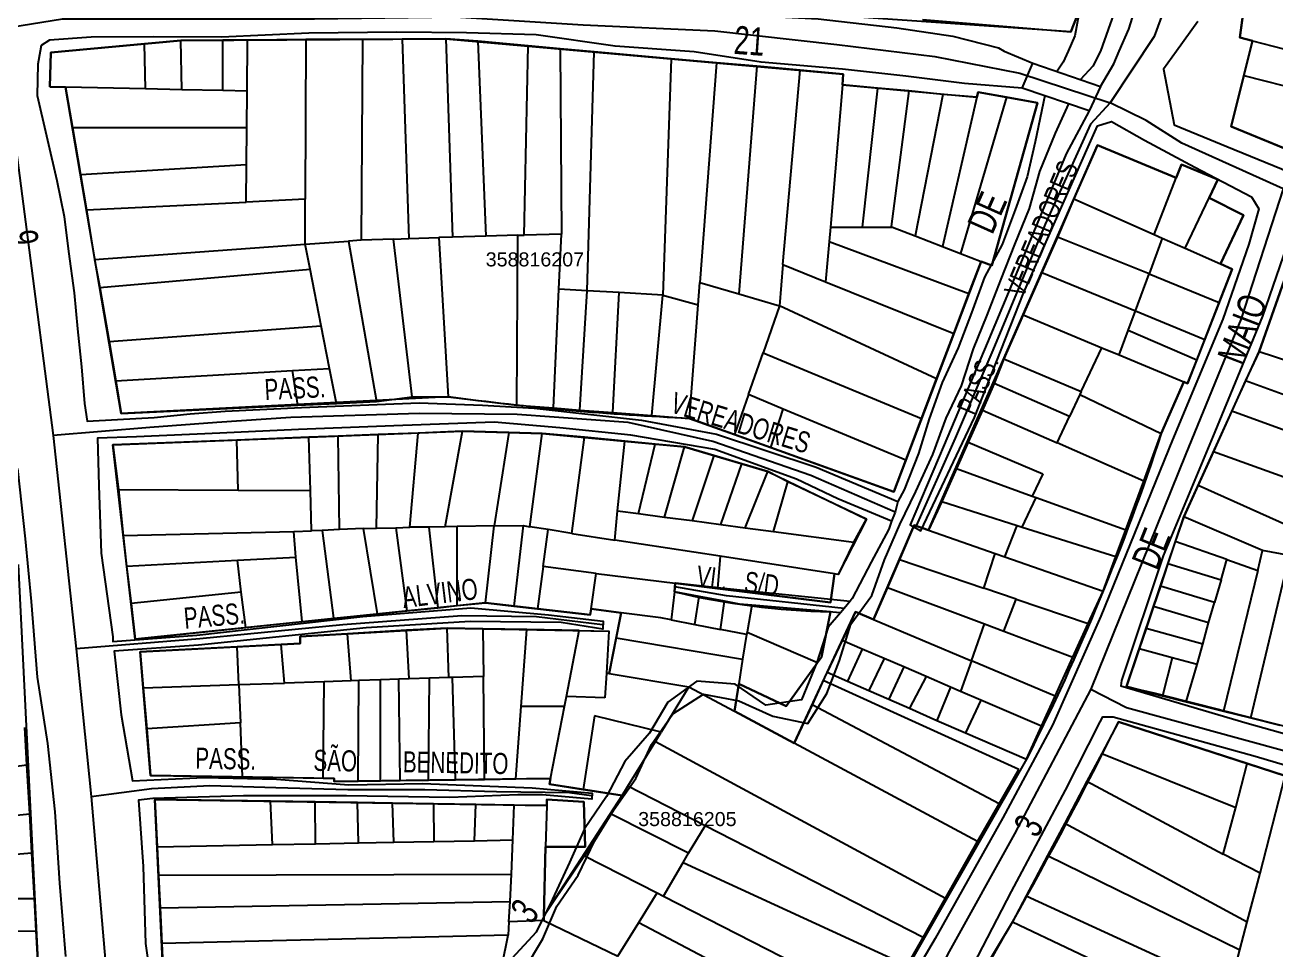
# Model space of a CAD drawing. Extents: x 201512 to 203323, y 4836571 to 4838029.
# Drawn here: x 202843.9 to 203021.5, y 4837339.1 to 4837470.5 of the extents above; entities that cross this region are included whole.
import ezdxf

# ---------------------------------------------------------------- set-up
doc = ezdxf.new("R2010")
doc.units = 0
doc.header["$LTSCALE"] = 1.5
doc.header["$MEASUREMENT"] = 0
for name, color, linetype in [('CD-MALHA-LOTES', 40, 'CONTINUOUS'), ('CD_TXT_QUADRA', 7, 'CONTINUOUS'), ('HD-CANAIS', 7, 'CONTINUOUS'), ('HD-TXT-CANAIS', 7, 'CONTINUOUS'), ('RU-QUADRAS', 6, 'CONTINUOUS'), ('SV-EIXO-RUA-N-PAV', 6, 'CONTINUOUS'), ('SV-PONTE-BUEIRO', 249, 'CONTINUOUS'), ('SV-RUA-NAO-PAV-S-GUIA-C-GUIA', 7, 'CONTINUOUS'), ('SV-TXT-RUA-N-PAV-S-GUIA-C-GUIA', 7, 'CONTINUOUS')]:
    doc.layers.add(name, color=color, linetype=linetype)
doc.styles.add('ARIAL', font='arial.ttf')
doc.styles.add('MONOTXT', font='arial.ttf', dxfattribs={"height": 0.2})

msp = doc.modelspace()

# ---------------------------------------------------------------- linework, layer by layer
at = {"layer": 'CD-MALHA-LOTES', "linetype": 'Continuous'}
for p, q in [((202992.52, 4837469.55), (202994.95, 4837475.81)), ((203017.38, 4837475.04), (203016.53, 4837468.74)), ((202971.43, 4837471.27), (202992.52, 4837469.55)), ((202860.84, 4837467.82), (202847.54, 4837466.59)), ((202866.03, 4837468.3), (202860.84, 4837467.82)), ((202861, 4837461.41), (202860.84, 4837467.82)), ((202871.98, 4837468.35), (202866.03, 4837468.3)), ((202866.17, 4837461.3), (202866.03, 4837468.3)), ((202875.49, 4837468.37), (202871.98, 4837468.35)), ((202871.98, 4837461.18), (202871.98, 4837468.35)), ((202875.43, 4837461.11), (202875.49, 4837468.37)), ((202883.78, 4837468.42), (202875.49, 4837468.37)), ((202883.78, 4837468.42), (202883.7, 4837445.76)), ((202891.82, 4837468.46), (202883.78, 4837468.42)), ((202891.82, 4837468.46), (202891.63, 4837439.92)), ((202897.47, 4837468.49), (202891.82, 4837468.46)), ((202903.67, 4837468.53), (202897.47, 4837468.49)), ((202897.47, 4837468.49), (202898.43, 4837440.17)), ((202903.67, 4837468.53), (202904.62, 4837440.35)), ((202908.23, 4837468.19), (202903.67, 4837468.53)), ((202908.23, 4837468.19), (202909.37, 4837440.49)), ((202915.37, 4837467.55), (202908.23, 4837468.19)), ((202914.82, 4837440.65), (202915.37, 4837467.55)), ((202919.93, 4837467.14), (202915.37, 4837467.55)), ((203016.53, 4837468.74), (203018.35, 4837468.27)), ((203018.35, 4837468.27), (203017.11, 4837463.34)), ((203018.35, 4837468.27), (203036.41, 4837463.58)), ((202847.54, 4837466.59), (202847.4, 4837461.7)), ((202924.77, 4837466.7), (202919.93, 4837467.14)), ((202919.93, 4837467.14), (202920.1, 4837440.77)), ((202923.75, 4837432.75), (202924.77, 4837466.7)), ((202935.69, 4837465.71), (202924.77, 4837466.7)), ((202935.69, 4837465.71), (202934.51, 4837432.11)), ((202942.14, 4837465.15), (202935.69, 4837465.71)), ((202942.14, 4837465.15), (202939.78, 4837433.9)), ((202947.88, 4837464.64), (202942.14, 4837465.15)), ((202947.88, 4837464.64), (202945.31, 4837432.29)), ((202954.03, 4837464.09), (202947.88, 4837464.64)), ((202951.6, 4837436.46), (202954.03, 4837464.09)), ((202960.17, 4837463.54), (202954.03, 4837464.09)), ((202960.05, 4837462.01), (202960.17, 4837463.54)), ((203017.11, 4837463.34), (203015.29, 4837456.07)), ((203017.11, 4837463.34), (203034.49, 4837458.88)), ((202847.4, 4837461.7), (202849.64, 4837461.65)), ((202849.64, 4837461.65), (202850.61, 4837455.93)), ((202861, 4837461.41), (202849.64, 4837461.65)), ((202866.17, 4837461.3), (202861, 4837461.41)), ((202871.98, 4837461.18), (202866.17, 4837461.3)), ((202875.43, 4837461.11), (202871.98, 4837461.18)), ((202875.38, 4837455.93), (202875.43, 4837461.11)), ((202960.05, 4837462.01), (202958.33, 4837441.8)), ((202965.02, 4837461.55), (202960.05, 4837462.01)), ((202965.02, 4837461.55), (202962.84, 4837441.8)), ((202969.5, 4837461.13), (202965.02, 4837461.55)), ((202969.5, 4837461.13), (202966.970488, 4837441.879814)), ((202974.33, 4837460.62), (202969.5, 4837461.13)), ((202974.33, 4837460.62), (202970.38, 4837440.55)), ((202979.16, 4837460.23), (202974.33, 4837460.62)), ((202979.33, 4837460.97), (202979.16, 4837460.23)), ((202983.38, 4837460.24), (202979.33, 4837460.97)), ((202979.16, 4837460.23), (202974.29, 4837439.03)), ((202983.38, 4837460.24), (202976.83, 4837438.04)), ((202981.28, 4837436.31), (202987.78, 4837459.44)), ((202987.78, 4837459.44), (202983.38, 4837460.24)), ((202850.61, 4837455.93), (202875.38, 4837455.93)), ((202850.61, 4837455.93), (202851.75, 4837449.24)), ((202875.34, 4837450.7), (202875.38, 4837455.93)), ((203015.29, 4837456.07), (203030.56, 4837449.83)), ((202996.3, 4837453.42), (202992.95, 4837445.79)), ((203007.5, 4837448.77), (202996.3, 4837453.42)), ((202851.75, 4837449.24), (202875.34, 4837450.7)), ((202875.29, 4837445.34), (202875.34, 4837450.7)), ((203008.25, 4837450.68), (203007.5, 4837448.77)), ((203013.42, 4837448.55), (203008.25, 4837450.68)), ((202851.75, 4837449.24), (202852.6, 4837444.23)), ((203004.33, 4837440.74), (203007.5, 4837448.77)), ((203012.17, 4837445.94), (203013.42, 4837448.55)), ((202852.6, 4837444.23), (202875.29, 4837445.34)), ((202883.7, 4837445.76), (202875.29, 4837445.34)), ((202883.68, 4837439.37), (202883.7, 4837445.76)), ((202992.95, 4837445.79), (202990.59, 4837440.38)), ((202992.95, 4837445.79), (203004.33, 4837440.74)), ((203008.76, 4837438.79), (203012.17, 4837445.94)), ((203017.04, 4837443.5), (203012.17, 4837445.94)), ((202852.6, 4837444.23), (202853.77, 4837437.17)), ((203013.78, 4837436.57), (203017.04, 4837443.5)), ((202958.33, 4837441.8), (202958.15, 4837439.73)), ((202958.33, 4837441.8), (202962.84, 4837441.8)), ((202962.84, 4837441.8), (202966.96, 4837441.8)), ((202966.96, 4837441.8), (202966.97, 4837441.88)), ((202966.96, 4837441.8), (202967.18, 4837441.8)), ((202967.18, 4837441.8), (202970.38, 4837440.55)), ((203025.19, 4837440.94), (203019.29, 4837424.12)), ((202853.77, 4837437.17), (202883.68, 4837439.37)), ((202883.68, 4837439.37), (202889.87, 4837439.78)), ((202884.41, 4837435.83), (202883.68, 4837439.37)), ((202891.63, 4837439.92), (202889.87, 4837439.78)), ((202889.87, 4837439.78), (202893.85, 4837417)), ((202896.23, 4837440.08), (202891.63, 4837439.92)), ((202896.23, 4837440.08), (202898.43, 4837440.17)), ((202898.88, 4837417.66), (202896.23, 4837440.08)), ((202898.43, 4837440.17), (202902.67, 4837440.29)), ((202904.62, 4837440.35), (202902.67, 4837440.29)), ((202902.67, 4837440.29), (202904.02, 4837417.69)), ((202909.37, 4837440.49), (202904.62, 4837440.35)), ((202913.9, 4837440.63), (202909.37, 4837440.49)), ((202913.76, 4837416.48), (202913.9, 4837440.63)), ((202913.9, 4837440.63), (202914.82, 4837440.65)), ((202920.1, 4837440.77), (202914.82, 4837440.65)), ((202919.74, 4837432.96), (202920.1, 4837440.77)), ((202958.15, 4837439.73), (202957.66, 4837434.01)), ((202958.15, 4837439.73), (202978.02, 4837432.34)), ((202970.38, 4837440.55), (202974.29, 4837439.03)), ((202990.59, 4837440.38), (202988.38, 4837435.35)), ((203003.63, 4837435.13), (202990.59, 4837440.38)), ((203005.51, 4837440.22), (203003.63, 4837435.13)), ((203004.33, 4837440.74), (203005.51, 4837440.22)), ((203005.51, 4837440.22), (203008.76, 4837438.79)), ((202974.29, 4837439.03), (202976.83, 4837438.04)), ((202976.83, 4837438.04), (202979.75, 4837436.9)), ((203008.76, 4837438.79), (203013.78, 4837436.57)), ((202853.77, 4837437.17), (202854.5, 4837433.22)), ((202854.5, 4837433.22), (202884.41, 4837435.83)), ((202885.98, 4837427.74), (202884.41, 4837435.83)), ((202951.6, 4837436.46), (202951.09, 4837430.61)), ((202951.6, 4837436.46), (202957.66, 4837434.01)), ((202978.02, 4837432.34), (202979.75, 4837436.9)), ((202979.75, 4837436.9), (202981.28, 4837436.31)), ((203013.6, 4837431.09), (203015.43, 4837435.83)), ((203015.43, 4837435.83), (203013.78, 4837436.57)), ((202939.54, 4837430.72), (202939.78, 4837433.9)), ((202939.78, 4837433.9), (202945.31, 4837432.29)), ((202957.66, 4837434.01), (202975.87, 4837426.66)), ((202988.38, 4837435.35), (202985.72, 4837429.3)), ((202988.38, 4837435.35), (203001.68, 4837429.88)), ((203001.68, 4837429.88), (203003.63, 4837435.13)), ((203003.63, 4837435.13), (203013.6, 4837431.09)), ((202854.5, 4837433.22), (202855.82, 4837425.52)), ((202918.97, 4837416.09), (202919.74, 4837432.96)), ((202923.75, 4837432.75), (202919.74, 4837432.96)), ((202922.74, 4837415.8), (202923.75, 4837432.75)), ((202928.34, 4837432.51), (202923.75, 4837432.75)), ((202927.42, 4837415.43), (202928.34, 4837432.51)), ((202934.51, 4837432.11), (202928.34, 4837432.51)), ((202932.98, 4837415.02), (202934.51, 4837432.11)), ((202934.51, 4837432.11), (202939.54, 4837430.72)), ((202945.31, 4837432.29), (202951.09, 4837430.61)), ((202975.87, 4837426.66), (202978.02, 4837432.34)), ((202938.33, 4837414.6), (202939.54, 4837430.72)), ((202951.09, 4837430.61), (202948.77, 4837423.92)), ((202973.43, 4837420.21), (202951.09, 4837430.61)), ((203011.55, 4837425.82), (203013.6, 4837431.09)), ((202985.72, 4837429.3), (202982.99, 4837423.07)), ((202985.72, 4837429.3), (202996.92, 4837424.65)), ((203000.66, 4837427.12), (203001.68, 4837429.88)), ((203001.68, 4837429.88), (203011.55, 4837425.82)), ((202855.82, 4837425.52), (202885.98, 4837427.74)), ((202887.16, 4837421.71), (202885.98, 4837427.74)), ((202999.39, 4837423.62), (203000.66, 4837427.12)), ((203010.41, 4837422.9), (203000.66, 4837427.12)), ((202855.82, 4837425.52), (202856.78, 4837419.96)), ((202973.43, 4837420.21), (202975.87, 4837426.66)), ((203010.41, 4837422.9), (203011.55, 4837425.82)), ((202946.69, 4837418), (202948.77, 4837423.92)), ((202948.77, 4837423.92), (202971.3, 4837414.59)), ((202994, 4837418.43), (202996.92, 4837424.65)), ((202996.92, 4837424.65), (202999.39, 4837423.62)), ((202999.39, 4837423.62), (203008.57, 4837419.81)), ((203019.29, 4837424.12), (203017.35, 4837419.99)), ((203019.29, 4837424.12), (203023.78, 4837422.65)), ((202856.78, 4837419.96), (202881.9, 4837421.41)), ((202881.9, 4837421.41), (202887.16, 4837421.71)), ((202882.64, 4837416.51), (202881.9, 4837421.41)), ((202888.14, 4837416.74), (202887.16, 4837421.71)), ((202982.99, 4837423.07), (202981.59, 4837419.58)), ((202982.99, 4837423.07), (202994, 4837418.43)), ((203009.11, 4837419.58), (203010.41, 4837422.9)), ((202856.78, 4837419.96), (202857.52, 4837415.31)), ((202971.3, 4837414.59), (202973.43, 4837420.21)), ((202981.59, 4837419.58), (202979.94, 4837415.8)), ((202992.32, 4837414.87), (202981.59, 4837419.58)), ((203005.37, 4837412.46), (203008.57, 4837419.81)), ((203008.57, 4837419.81), (203009.11, 4837419.58)), ((203017.35, 4837419.99), (203015.39, 4837415.67)), ((203017.35, 4837419.99), (203037.82, 4837412.48)), ((202946.69, 4837418), (202944.71, 4837412.31)), ((202951.61, 4837415.94), (202946.69, 4837418)), ((202993.79, 4837417.99), (202992.32, 4837414.87)), ((202994, 4837418.43), (202993.79, 4837417.99)), ((202993.79, 4837417.99), (203005.37, 4837412.46)), ((202857.52, 4837415.31), (202882.64, 4837416.51)), ((202882.64, 4837416.51), (202888.14, 4837416.74)), ((202888.14, 4837416.74), (202893.85, 4837417)), ((202893.85, 4837417), (202898.88, 4837417.66)), ((202898.88, 4837417.66), (202904.02, 4837417.69)), ((202904.02, 4837417.69), (202913.76, 4837416.48)), ((202913.76, 4837416.48), (202918.97, 4837416.09)), ((202918.97, 4837416.09), (202922.74, 4837415.8)), ((202922.74, 4837415.8), (202927.42, 4837415.43)), ((202927.42, 4837415.43), (202932.98, 4837415.02)), ((202932.98, 4837415.02), (202938.33, 4837414.6)), ((202938.33, 4837414.6), (202944.71, 4837412.31)), ((202949.89, 4837410.45), (202951.61, 4837415.94)), ((202969.06, 4837408.68), (202951.61, 4837415.94)), ((202969.06, 4837408.68), (202971.3, 4837414.59)), ((202979.94, 4837415.8), (202977.9, 4837411.23)), ((202979.94, 4837415.8), (202990.57, 4837411.12)), ((202990.57, 4837411.12), (202992.32, 4837414.87)), ((203015.39, 4837415.67), (203012.78, 4837409.89)), ((203015.39, 4837415.67), (203036.83, 4837407.85)), ((202899.73, 4837412.52), (202894.09, 4837412.32)), ((202898.56, 4837399.14), (202899.73, 4837412.52)), ((202906.04, 4837412.77), (202899.73, 4837412.52)), ((202903.59, 4837399.21), (202906.04, 4837412.77)), ((202912.65, 4837412.59), (202906.04, 4837412.77)), ((202912.65, 4837412.59), (202910.54, 4837399.34)), ((202917.37, 4837412.47), (202912.65, 4837412.59)), ((202915.62, 4837399.22), (202917.37, 4837412.47)), ((202923.39, 4837411.92), (202917.37, 4837412.47)), ((202874, 4837411.53), (202856.36, 4837410.86)), ((202856.36, 4837410.86), (202857.14, 4837404.52)), ((202884.21, 4837411.92), (202874, 4837411.53)), ((202874.19, 4837404.42), (202874, 4837411.53)), ((202888.39, 4837412.08), (202884.21, 4837411.92)), ((202884.44, 4837404.35), (202884.21, 4837411.92)), ((202894.09, 4837412.32), (202888.39, 4837412.08)), ((202888.57, 4837398.83), (202888.39, 4837412.08)), ((202893.84, 4837399.03), (202894.09, 4837412.32)), ((202921.58, 4837398.27), (202923.39, 4837411.92)), ((202929.1, 4837411.38), (202923.39, 4837411.92)), ((202928.09, 4837401.48), (202929.1, 4837411.38)), ((202933.44, 4837410.97), (202929.1, 4837411.38)), ((202931.08, 4837401.08), (202933.44, 4837410.97)), ((202937.6, 4837410.59), (202933.44, 4837410.97)), ((202944.71, 4837412.31), (202949.89, 4837410.45)), ((202977.9, 4837411.23), (202976.24, 4837407.51)), ((202977.9, 4837411.23), (202988.51, 4837406.75)), ((203002.88, 4837405.69), (202990.57, 4837411.12)), ((203002.88, 4837405.69), (203005.37, 4837412.46)), ((202934.77, 4837400.59), (202937.6, 4837410.59)), ((202941.77, 4837409.32), (202937.6, 4837410.59)), ((202941.77, 4837409.32), (202938.68, 4837400.08)), ((202945.75, 4837408.14), (202941.77, 4837409.32)), ((202949.89, 4837410.45), (202967.34, 4837404.16)), ((203012.78, 4837409.89), (203010.61, 4837405.12)), ((203012.78, 4837409.89), (203025.96, 4837405.16)), ((202942.78, 4837399.52), (202945.75, 4837408.14)), ((202949.45, 4837407.05), (202945.75, 4837408.14)), ((202967.34, 4837404.16), (202969.06, 4837408.68)), ((202976.24, 4837407.51), (202974.17, 4837402.8)), ((202976.24, 4837407.51), (202987.03, 4837403.58)), ((202946.23, 4837399.08), (202949.45, 4837407.05)), ((202952.3, 4837405.58), (202949.45, 4837407.05)), ((202950.27, 4837398.54), (202952.3, 4837405.58)), ((202963.47, 4837400.29), (202952.3, 4837405.58)), ((202988.51, 4837406.75), (202987.03, 4837403.58)), ((203000.33, 4837398.78), (203002.88, 4837405.69)), ((202857.14, 4837404.52), (202874.19, 4837404.42)), ((202857.14, 4837404.52), (202857.85, 4837397.98)), ((202874.19, 4837404.42), (202884.44, 4837404.35)), ((202884.61, 4837398.65), (202884.44, 4837404.35)), ((203010.61, 4837405.12), (203008.57, 4837400.63)), ((203010.61, 4837405.12), (203024.45, 4837398.92)), ((202974.17, 4837402.8), (202972.27, 4837398.71)), ((202974.17, 4837402.8), (202984.86, 4837399.4)), ((202985.61, 4837399.17), (202987.56, 4837403.39)), ((202987.03, 4837403.58), (202987.56, 4837403.39)), ((202987.56, 4837403.39), (203000.33, 4837398.78)), ((202927.68, 4837397.33), (202928.09, 4837401.48)), ((202928.09, 4837401.48), (202931.08, 4837401.08)), ((202931.08, 4837401.08), (202934.77, 4837400.59)), ((202934.77, 4837400.59), (202938.68, 4837400.08)), ((202938.68, 4837400.08), (202942.78, 4837399.52)), ((202961.65, 4837397.03), (202963.47, 4837400.29)), ((203008.57, 4837400.63), (203007.36, 4837397.11)), ((203019.77, 4837395.83), (203008.57, 4837400.63)), ((202857.85, 4837397.98), (202882.08, 4837398.53)), ((202882.08, 4837398.53), (202884.61, 4837398.65)), ((202882.37, 4837394.87), (202882.08, 4837398.53)), ((202886.17, 4837398.67), (202884.61, 4837398.65)), ((202888.57, 4837398.83), (202886.17, 4837398.67)), ((202887.79, 4837386.21), (202886.17, 4837398.67)), ((202891.98, 4837398.98), (202888.57, 4837398.83)), ((202891.98, 4837398.98), (202893.84, 4837399.03)), ((202893.95, 4837386.85), (202891.98, 4837398.98)), ((202893.84, 4837399.03), (202896.57, 4837399.08)), ((202896.57, 4837399.08), (202898.56, 4837399.14)), ((202896.57, 4837399.08), (202898.13, 4837387.26)), ((202901.26, 4837399.17), (202898.56, 4837399.14)), ((202903.59, 4837399.21), (202901.26, 4837399.17)), ((202901.26, 4837399.17), (202902.56, 4837387.71)), ((202905.3, 4837399.24), (202903.59, 4837399.21)), ((202910.54, 4837399.34), (202905.3, 4837399.24)), ((202905.31, 4837388.03), (202905.3, 4837399.24)), ((202909.31, 4837388.42), (202910.54, 4837399.34)), ((202910.54, 4837399.34), (202914.66, 4837399.37)), ((202914.66, 4837399.37), (202913.36, 4837387.92)), ((202914.66, 4837399.37), (202915.62, 4837399.22)), ((202918.22, 4837398.81), (202915.62, 4837399.22)), ((202917.51, 4837393.57), (202918.22, 4837398.81)), ((202921.58, 4837398.27), (202918.22, 4837398.81)), ((202921.58, 4837398.27), (202927.68, 4837397.33)), ((202942.78, 4837399.52), (202946.23, 4837399.08)), ((202946.23, 4837399.08), (202950.27, 4837398.54)), ((202950.27, 4837398.54), (202961.65, 4837397.03)), ((202970.24, 4837399.42), (202968.16, 4837394.54)), ((202972.27, 4837398.71), (202970.24, 4837399.42)), ((202972.27, 4837398.71), (202981.74, 4837395.42)), ((202983.15, 4837394.93), (202984.86, 4837399.4)), ((202984.86, 4837399.4), (202985.61, 4837399.17)), ((202985.61, 4837399.17), (202998.9, 4837394.97)), ((202998.9, 4837394.97), (203000.33, 4837398.78)), ((202857.85, 4837397.98), (202858.32, 4837393.63)), ((202942.69, 4837395.03), (202927.68, 4837397.33)), ((202961.65, 4837397.03), (202959.46, 4837392.45)), ((203007.36, 4837397.11), (203006.31, 4837394)), ((203014.69, 4837394.56), (203007.36, 4837397.11)), ((202874.09, 4837394.45), (202882.37, 4837394.87)), ((202883.25, 4837385.75), (202882.37, 4837394.87)), ((202942.69, 4837395.03), (202942.28, 4837390.44)), ((202958.94, 4837392.53), (202942.69, 4837395.03)), ((202980.13, 4837390.49), (202981.74, 4837395.42)), ((202981.74, 4837395.42), (202983.15, 4837394.93)), ((202983.15, 4837394.93), (202997.09, 4837390.07)), ((202997.09, 4837390.07), (202998.9, 4837394.97)), ((203018.07, 4837372.05), (203023.57, 4837395.13)), ((203019.08, 4837393), (203019.77, 4837395.83)), ((203023.57, 4837395.13), (203019.77, 4837395.83)), ((202858.32, 4837393.63), (202874.09, 4837394.45)), ((202858.32, 4837393.63), (202858.94, 4837388.29)), ((202874.62, 4837389.93), (202874.09, 4837394.45)), ((202917.51, 4837393.57), (202916.69, 4837387.53)), ((202925.06, 4837392.57), (202917.51, 4837393.57)), ((202968.16, 4837394.54), (202966.46, 4837390.6)), ((202968.16, 4837394.54), (202980.13, 4837390.49)), ((203006.31, 4837394), (203005.23, 4837390.79)), ((203006.31, 4837394), (203013.86, 4837391.67)), ((203013.86, 4837391.67), (203014.69, 4837394.56)), ((203019.08, 4837393), (203014.21, 4837373.02)), ((203014.69, 4837394.56), (203019.08, 4837393)), ((202924.34, 4837387.54), (202925.06, 4837392.57)), ((202925.06, 4837392.57), (202936.3, 4837391.21)), ((202936.16, 4837389.98), (202936.3, 4837391.21)), ((202936.3, 4837391.21), (202942.28, 4837390.44)), ((202958.35, 4837388.45), (202958.94, 4837392.53)), ((202959.46, 4837392.45), (202958.94, 4837392.53)), ((203013.86, 4837391.67), (203012.94, 4837388.46)), ((202874.62, 4837389.93), (202858.94, 4837388.29)), ((202875.24, 4837384.9), (202874.62, 4837389.93)), ((202936.16, 4837389.98), (202935.7, 4837385.99)), ((202939.68, 4837389.31), (202936.16, 4837389.98)), ((202942.28, 4837390.44), (202958.35, 4837388.45)), ((202966.46, 4837390.6), (202964.48, 4837386.05)), ((202966.46, 4837390.6), (202980.26, 4837385.41)), ((202984.75, 4837388.92), (202980.13, 4837390.49)), ((202994.96, 4837385.47), (202997.09, 4837390.07)), ((203005.23, 4837390.79), (203004.25, 4837387.87)), ((203012.94, 4837388.46), (203005.23, 4837390.79)), ((202858.94, 4837388.29), (202859.51, 4837383.23)), ((202898.13, 4837387.26), (202902.56, 4837387.71)), ((202902.56, 4837387.71), (202905.31, 4837388.03)), ((202905.31, 4837388.03), (202909.31, 4837388.42)), ((202909.31, 4837388.42), (202913.36, 4837387.92)), ((202913.36, 4837387.92), (202916.69, 4837387.53)), ((202939.08, 4837385.33), (202939.68, 4837389.31)), ((202943.31, 4837388.62), (202939.68, 4837389.31)), ((202942.73, 4837384.61), (202943.31, 4837388.62)), ((202945.44, 4837388.2), (202943.31, 4837388.62)), ((202947.15, 4837388.07), (202945.44, 4837388.2)), ((202947.15, 4837388.07), (202946.49, 4837384.22)), ((202958.35, 4837387.11), (202947.15, 4837388.07)), ((202982.98, 4837384.39), (202984.75, 4837388.92)), ((202984.75, 4837388.92), (202994.96, 4837385.47)), ((203004.25, 4837387.87), (203003.2, 4837384.76)), ((203012.06, 4837385.54), (203004.25, 4837387.87)), ((203012.06, 4837385.54), (203012.94, 4837388.46)), ((202883.25, 4837385.75), (202887.79, 4837386.21)), ((202887.79, 4837386.21), (202893.95, 4837386.85)), ((202893.95, 4837386.85), (202898.13, 4837387.26)), ((202916.69, 4837387.53), (202924.22, 4837386.69)), ((202924.22, 4837386.69), (202924.34, 4837387.54)), ((202924.34, 4837387.54), (202928.59, 4837387)), ((202928.59, 4837387), (202927.89, 4837383.41)), ((202934.22, 4837386.28), (202928.59, 4837387)), ((202935.7, 4837385.99), (202934.22, 4837386.28)), ((202935.7, 4837385.99), (202939.08, 4837385.33)), ((202957.06, 4837380.69), (202958.35, 4837387.11)), ((202961.91, 4837387.14), (202960, 4837383.07)), ((202964.48, 4837386.05), (202961.91, 4837387.14)), ((202964.48, 4837386.05), (202978.4, 4837380.17)), ((202859.51, 4837383.23), (202875.24, 4837384.9)), ((202875.24, 4837384.9), (202883.25, 4837385.75)), ((202898.09, 4837384.51), (202889.71, 4837384.01)), ((202903.87, 4837384.81), (202898.09, 4837384.51)), ((202898.49, 4837377.6), (202898.09, 4837384.51)), ((202904.09, 4837377.79), (202903.87, 4837384.81)), ((202908.96, 4837384.72), (202903.87, 4837384.81)), ((202908.96, 4837384.72), (202909.03, 4837377.95)), ((202915.18, 4837384.61), (202908.96, 4837384.72)), ((202914.39, 4837373.65), (202915.18, 4837384.61)), ((202922.63, 4837384.46), (202915.18, 4837384.61)), ((202920.82, 4837375.09), (202922.63, 4837384.46)), ((202922.63, 4837384.46), (202926.86, 4837384.36)), ((202926.86, 4837384.36), (202926.5, 4837378.42)), ((202939.08, 4837385.33), (202942.73, 4837384.61)), ((202946.43, 4837383.89), (202942.73, 4837384.61)), ((202946.49, 4837384.22), (202946.43, 4837383.89)), ((202946.49, 4837384.22), (202956.51, 4837379.93)), ((202978.4, 4837380.17), (202980.26, 4837385.41)), ((202980.26, 4837385.41), (202982.98, 4837384.39)), ((202982.98, 4837384.39), (202992.8, 4837380.7)), ((202992.8, 4837380.7), (202994.96, 4837385.47)), ((203003.2, 4837384.76), (203002.22, 4837381.86)), ((203011.25, 4837382.55), (203003.2, 4837384.76)), ((203011.25, 4837382.55), (203012.06, 4837385.54)), ((202880.27, 4837382.49), (202874.05, 4837382.17)), ((202882.96, 4837382.64), (202880.27, 4837382.49)), ((202880.77, 4837377.01), (202880.27, 4837382.49)), ((202889.71, 4837384.01), (202882.96, 4837383.61)), ((202882.96, 4837383.61), (202882.96, 4837382.64)), ((202890.22, 4837377.32), (202889.71, 4837384.01)), ((202927.89, 4837383.41), (202926.9, 4837378.35)), ((202927.89, 4837383.41), (202945.83, 4837380.38)), ((202946.43, 4837383.89), (202945.83, 4837380.38)), ((202960, 4837383.07), (202957.88, 4837378.55)), ((202962.86, 4837381.84), (202960, 4837383.07)), ((203010.45, 4837379.62), (203011.25, 4837382.55)), ((202874.05, 4837382.17), (202860.26, 4837381.44)), ((202860.26, 4837381.44), (202860.69, 4837376.34)), ((202874.26, 4837376.79), (202874.05, 4837382.17)), ((202956.51, 4837379.93), (202957.06, 4837380.69)), ((202962.86, 4837381.84), (202960.77, 4837377.28)), ((202965.99, 4837380.49), (202962.86, 4837381.84)), ((202965.99, 4837380.49), (202963.81, 4837375.95)), ((202968.78, 4837379.29), (202965.99, 4837380.49)), ((202990.28, 4837375.14), (202992.8, 4837380.7)), ((203002.22, 4837381.86), (203000.42, 4837376.5)), ((203006.91, 4837380.58), (203002.22, 4837381.86)), ((203006.91, 4837380.58), (203005.53, 4837375.21)), ((203010.45, 4837379.62), (203006.91, 4837380.58)), ((202945.83, 4837380.38), (202945.31, 4837376.91)), ((202952.03, 4837373.7), (202956.51, 4837379.93)), ((202968.78, 4837379.29), (202966.66, 4837374.7)), ((202971.93, 4837377.93), (202968.78, 4837379.29)), ((202978.4, 4837380.17), (202976.83, 4837375.82)), ((202990.28, 4837375.14), (202978.4, 4837380.17)), ((203008.91, 4837374.36), (203010.45, 4837379.62)), ((202874.26, 4837376.79), (202880.77, 4837377.01)), ((202886.4, 4837377.2), (202880.77, 4837377.01)), ((202886.26, 4837363.48), (202886.4, 4837377.2)), ((202890.22, 4837377.32), (202886.4, 4837377.2)), ((202891.34, 4837377.37), (202890.22, 4837377.32)), ((202891.24, 4837363.06), (202891.34, 4837377.37)), ((202894.38, 4837377.46), (202891.34, 4837377.37)), ((202897.01, 4837377.56), (202894.38, 4837377.46)), ((202894.38, 4837363.1), (202894.38, 4837377.46)), ((202898.49, 4837377.6), (202897.01, 4837377.56)), ((202897.2, 4837363.15), (202897.01, 4837377.56)), ((202901.35, 4837377.7), (202898.49, 4837377.6)), ((202901.21, 4837363.2), (202901.35, 4837377.7)), ((202904.09, 4837377.79), (202901.35, 4837377.7)), ((202904.62, 4837377.8), (202904.09, 4837377.79)), ((202909.03, 4837377.95), (202904.62, 4837377.8)), ((202905.04, 4837363.26), (202904.62, 4837377.8)), ((202909.19, 4837363.32), (202909.03, 4837377.95)), ((202926.5, 4837378.42), (202926.29, 4837374.89)), ((202926.9, 4837378.35), (202926.5, 4837378.42)), ((202926.9, 4837378.35), (202938.24, 4837376.48)), ((202957.32, 4837377.36), (202955.75, 4837373.92)), ((202985.12, 4837364.73), (202957.32, 4837377.36)), ((202957.88, 4837378.55), (202960.77, 4837377.28)), ((202960.77, 4837377.28), (202963.81, 4837375.95)), ((202971.93, 4837377.93), (202969.56, 4837373.42)), ((202975.42, 4837376.43), (202971.93, 4837377.93)), ((202860.69, 4837376.34), (202874.26, 4837376.79)), ((202860.69, 4837376.34), (202861.17, 4837370.52)), ((202874.26, 4837376.79), (202874.48, 4837371.35)), ((202938.24, 4837376.48), (202934.31, 4837370.04)), ((202938.24, 4837376.48), (202944.73, 4837373)), ((202944.73, 4837373), (202945.31, 4837376.91)), ((202945.31, 4837376.91), (202952.03, 4837373.7)), ((202963.81, 4837375.95), (202966.66, 4837374.7)), ((202975.42, 4837376.43), (202973.47, 4837371.7)), ((202976.83, 4837375.82), (202975.42, 4837376.43)), ((202979.7, 4837374.59), (202976.83, 4837375.82)), ((203000.42, 4837376.5), (203005.53, 4837375.21)), ((203005.53, 4837375.21), (203008.91, 4837374.36)), ((202913.65, 4837363.38), (202914.39, 4837373.65)), ((202920.54, 4837373.65), (202914.39, 4837373.65)), ((202918.57, 4837363.45), (202920.54, 4837373.65)), ((202920.54, 4837373.65), (202920.82, 4837375.09)), ((202926.29, 4837374.89), (202920.82, 4837375.09)), ((202955.75, 4837373.92), (202953.17, 4837368.48)), ((202982.33, 4837359.86), (202955.75, 4837373.92)), ((202966.66, 4837374.7), (202969.56, 4837373.42)), ((202969.56, 4837373.42), (202973.47, 4837371.7)), ((202979.7, 4837374.59), (202977.54, 4837369.92)), ((202988.33, 4837370.88), (202979.7, 4837374.59)), ((202988.33, 4837370.88), (202990.28, 4837375.14)), ((203008.91, 4837374.36), (203014.21, 4837373.02)), ((202924.82, 4837372.33), (202923.18, 4837361.89)), ((202934.31, 4837370.04), (202924.82, 4837372.33)), ((202953.17, 4837368.48), (202944.73, 4837373)), ((202973.47, 4837371.7), (202977.54, 4837369.92)), ((203014.21, 4837373.02), (203018.07, 4837372.05)), ((203018.07, 4837372.05), (203022.19, 4837371.01)), ((202844.12, 4837365.37), (202843.85, 4837370.69)), ((202874.48, 4837371.35), (202861.17, 4837370.52)), ((202861.17, 4837370.52), (202861.72, 4837363.89)), ((202874.79, 4837363.66), (202874.48, 4837371.35)), ((202933.49, 4837368.7), (202934.31, 4837370.04)), ((202977.54, 4837369.92), (202986.21, 4837366.18)), ((202986.21, 4837366.18), (202988.33, 4837370.88)), ((202999.26, 4837371.5), (202996.91, 4837367.01)), ((203017.59, 4837365.58), (202999.26, 4837371.5)), ((202929.57, 4837362.35), (202933.49, 4837368.7)), ((202933.49, 4837368.7), (202974.69, 4837346.42)), ((202979.25, 4837354.5), (202953.17, 4837368.48)), ((202996.91, 4837367.01), (202994.8, 4837363.07)), ((202996.91, 4837367.01), (203015.96, 4837359.33)), ((202789.86, 4837358.72), (202844.12, 4837365.37)), ((202844.55, 4837358.42), (202844.12, 4837365.37)), ((202982.33, 4837359.86), (202985.12, 4837364.73)), ((203015.96, 4837359.33), (203017.59, 4837365.58)), ((203022.98, 4837363.82), (203017.59, 4837365.58)), ((202861.72, 4837363.89), (202874.79, 4837363.66)), ((202874.79, 4837363.66), (202886.26, 4837363.48)), ((202886.26, 4837363.48), (202887.82, 4837363.46)), ((202887.82, 4837363.46), (202887.83, 4837363.01)), ((202887.83, 4837363.01), (202891.24, 4837363.06)), ((202891.24, 4837363.06), (202894.38, 4837363.1)), ((202894.38, 4837363.1), (202897.2, 4837363.15)), ((202897.2, 4837363.15), (202901.21, 4837363.2)), ((202901.21, 4837363.2), (202905.04, 4837363.26)), ((202905.04, 4837363.26), (202909.19, 4837363.32)), ((202909.19, 4837363.32), (202913.65, 4837363.38)), ((202913.65, 4837363.38), (202918.57, 4837363.45)), ((202918.57, 4837363.45), (202918.41, 4837362.62)), ((202994.8, 4837363.07), (202991.64, 4837357.09)), ((202994.8, 4837363.07), (203014.18, 4837352.67)), ((203019.41, 4837349.98), (203022.98, 4837363.82)), ((202918.41, 4837362.62), (202923.18, 4837361.89)), ((202923.18, 4837361.89), (202928.76, 4837361.03)), ((202928.76, 4837361.03), (202927.1, 4837358.4)), ((202928.76, 4837361.03), (202929.57, 4837362.35)), ((202940.53, 4837356.73), (202929.57, 4837362.35)), ((202878.76, 4837360.2), (202862.32, 4837360.47)), ((202862.32, 4837360.47), (202862.64, 4837353.74)), ((202885.09, 4837360.11), (202878.76, 4837360.2)), ((202879.07, 4837354.06), (202878.76, 4837360.2)), ((202891.13, 4837360.02), (202885.09, 4837360.11)), ((202885.14, 4837354.18), (202885.09, 4837360.11)), ((202896.1, 4837359.92), (202891.13, 4837360.02)), ((202891.25, 4837354.3), (202891.13, 4837360.02)), ((202896.27, 4837354.38), (202896.1, 4837359.92)), ((202901.94, 4837359.85), (202896.1, 4837359.92)), ((202901.94, 4837359.85), (202902, 4837354.5)), ((202907.94, 4837359.76), (202901.94, 4837359.85)), ((202907.75, 4837354.61), (202907.94, 4837359.76)), ((202913.4, 4837359.67), (202907.94, 4837359.76)), ((202913.2, 4837354.72), (202913.4, 4837359.67)), ((202918.02, 4837359.59), (202913.4, 4837359.67)), ((202918.02, 4837359.59), (202917.87, 4837353.74)), ((202918.05, 4837360.48), (202918.02, 4837359.59)), ((202923.31, 4837360.12), (202918.05, 4837360.48)), ((202923.5, 4837353.74), (202923.31, 4837360.12)), ((202979.25, 4837354.5), (202982.33, 4837359.86)), ((203014.18, 4837352.67), (203015.96, 4837359.33)), ((202791.3, 4837353.1), (202844.55, 4837358.42)), ((202844.86, 4837352.87), (202844.55, 4837358.42)), ((202927.1, 4837358.4), (202923.41, 4837352.45)), ((202938.19, 4837352.82), (202927.1, 4837358.4)), ((202938.19, 4837352.82), (202940.53, 4837356.73)), ((202971.53, 4837340.83), (202940.53, 4837356.73)), ((202991.64, 4837357.09), (202989.19, 4837352.5)), ((202991.64, 4837357.09), (203017.55, 4837343.08)), ((202862.64, 4837353.74), (202879.07, 4837354.06)), ((202879.07, 4837354.06), (202885.14, 4837354.18)), ((202885.14, 4837354.18), (202891.25, 4837354.3)), ((202891.25, 4837354.3), (202896.27, 4837354.38)), ((202896.27, 4837354.38), (202902, 4837354.5)), ((202902, 4837354.5), (202907.75, 4837354.61)), ((202907.75, 4837354.61), (202913.2, 4837354.72)), ((202913, 4837349.87), (202913.2, 4837354.72)), ((202974.69, 4837346.42), (202979.25, 4837354.5)), ((202792.53, 4837348.45), (202844.86, 4837352.87)), ((202845.23, 4837346.41), (202844.86, 4837352.87)), ((202862.64, 4837353.74), (202862.85, 4837349.71)), ((202917.61, 4837343.86), (202917.87, 4837353.74)), ((202923.41, 4837352.45), (202917.61, 4837343.86)), ((202917.87, 4837353.74), (202923.5, 4837353.74)), ((202923.41, 4837352.45), (202933.71, 4837347.19)), ((202937.39, 4837351.5), (202938.19, 4837352.82)), ((202989.19, 4837352.5), (202986.17, 4837346.76)), ((202989.19, 4837352.5), (203016.52, 4837339.08)), ((203019.41, 4837349.98), (203014.18, 4837352.67)), ((202934.6, 4837346.74), (202937.39, 4837351.5)), ((202937.39, 4837351.5), (202969.26, 4837336.87)), ((202862.85, 4837349.71), (202913, 4837349.87)), ((202862.85, 4837349.71), (202863.07, 4837345.06)), ((202912.84, 4837345.99), (202913, 4837349.87)), ((203017.55, 4837343.08), (203019.41, 4837349.98)), ((202931.13, 4837342.99), (202933.71, 4837347.19)), ((202933.71, 4837347.19), (202934.6, 4837346.74)), ((202934.6, 4837346.74), (202965.82, 4837330.81)), ((202986.17, 4837346.76), (202984.21, 4837343.06)), ((202986.17, 4837346.76), (203015.04, 4837333.53)), ((202805.13, 4837346.21), (202845.23, 4837346.41)), ((202845.48, 4837341.8), (202845.23, 4837346.41)), ((202863.07, 4837345.06), (202912.84, 4837345.99)), ((202863.07, 4837345.06), (202863.31, 4837340.02)), ((202912.62, 4837343.1), (202912.84, 4837345.99)), ((202971.53, 4837340.83), (202974.69, 4837346.42)), ((202917.59, 4837343.28), (202912.62, 4837343.1)), ((202917.61, 4837343.86), (202917.59, 4837343.28)), ((202917.59, 4837343.28), (202928.14, 4837338.22)), ((202805.31, 4837341.6), (202845.48, 4837341.8)), ((202845.75, 4837336.71), (202845.48, 4837341.8)), ((202912.62, 4837343.1), (202912.54, 4837341.2)), ((202928.14, 4837338.22), (202931.13, 4837342.99)), ((202931.13, 4837342.99), (202963.15, 4837326.09)), ((202984.21, 4837343.06), (202981.07, 4837337.88)), ((202984.21, 4837343.06), (203013.85, 4837329.07)), ((203016.52, 4837339.08), (203017.55, 4837343.08)), ((202912.54, 4837341.2), (202863.31, 4837340.02)), ((202863.31, 4837340.02), (202863.59, 4837333.79)), ((202911.71, 4837336.95), (202912.54, 4837341.2)), ((202969.26, 4837336.87), (202971.53, 4837340.83)), ((203015.04, 4837333.53), (203016.52, 4837339.08))]:
    msp.add_line(p, q, dxfattribs=at)
for p in [(202904.02, 4837417.69), (203005.37, 4837412.46), (202886.17, 4837398.67), (202887.79, 4837386.21)]:
    msp.add_point(p, dxfattribs=at)
at = {"layer": 'HD-CANAIS'}
for points in [[(203014.78407, 4837561.18647), (203014.678269, 4837557.574029), (203014.575891, 4837547.9837), (203014.496169, 4837542.539294), (203014.929494, 4837539.540064), (203013.09383, 4837532.805402), (203011.260897, 4837526.57025), (203008.851562, 4837524.583826), (203009.176491, 4837520.036602), (203008.987139, 4837518.38975), (203008.802041, 4837517.001518), (203008.45102, 4837515.294654), (203005.966059, 4837508.613088), (203004.579553, 4837501.776348), (203001.994384, 4837495.045315), (202999.008934, 4837488.216316), (202996.670598, 4837480.934613), (202994.190551, 4837475.152164), (202993.057428, 4837468.963575), (202992.108231, 4837466.772023), (202991.438011, 4837465.225), (202990.550592, 4837463.922987)], [(203017.795604, 4837561.105543), (203019.047248, 4837552.407799), (203019.201256, 4837544.015082), (203016.70947, 4837536.084744), (203014.468884, 4837528.402951), (203011.927405, 4837520.522806), (203009.38456, 4837512.392906), (203007.690336, 4837504.109041), (203005.595829, 4837495.72721), (203003.303093, 4837487.646052), (203000.812399, 4837479.915517), (202998.621234, 4837472.13358), (202996.709919, 4837466.772023), (202995.617741, 4837464.632783), (202993.86297, 4837462.759712)], [(202988.79582, 4837460.49231), (202987.416041, 4837453.911672), (202986.285692, 4837448.946249), (202984.613579, 4837444.233823), (202982.742721, 4837439.32009), (202980.220769, 4837434.652495), (202978.400746, 4837429.589001), (202976.480201, 4837424.624941), (202974.209553, 4837419.708764), (202972.390104, 4837414.545227), (202970.869061, 4837409.633631), (202968.799743, 4837404.468567), (202967.915261, 4837402.807897), (202967.532378, 4837401.276364), (202967.021867, 4837400.000087), (202966.633063, 4837398.852697), (202964.111111, 4837394.185103), (202961.44211, 4837389.016374), (202961.144186, 4837388.654951), (202960.284796, 4837387.612391), (202959.757726, 4837386.992059), (202958.017188, 4837384.943544), (202956.396772, 4837379.931294), (202954.228368, 4837374.615554), (202949.185051, 4837373.884408), (202944.820117, 4837376.859145), (202939.370406, 4837377.276055), (202935.239536, 4837374.299428), (202932.616202, 4837369.881331), (202929.141018, 4837365.858217), (202926.520842, 4837360.889881), (202923.39892, 4837356.268643), (202921.277332, 4837351.503448), (202918.858486, 4837346.286225), (202916.536429, 4837341.619852), (202913.05981, 4837337.846846)], [(202914.719277, 4837336.056141), (202917.491384, 4837340.675241), (202919.463912, 4837345.289455), (202922.487036, 4837349.709994), (202924.808232, 4837354.526433), (202927.5812, 4837358.995468), (202930.703983, 4837363.46664), (202932.925232, 4837368.282468), (202935.948642, 4837372.652986), (202940.280556, 4837375.430748), (202945.333636, 4837374.461155), (202950.143739, 4837372.289514), (202955.147132, 4837371.269594), (202957.821301, 4837375.537931), (202959.643622, 4837380.201251), (202961.263177, 4837385.363567), (202964.238337, 4837389.433649), (202966.008387, 4837394.496837), (202968.228486, 4837399.512752), (202970.500283, 4837404.228841), (202972.918841, 4837409.496086), (202974.788264, 4837414.659928), (202976.960974, 4837419.225342), (202978.679902, 4837424.488312), (202980.601596, 4837429.252285), (202982.621227, 4837434.367022), (202984.541772, 4837439.331083), (202986.611376, 4837444.446125), (202988.080436, 4837449.707568), (202990.333563, 4837455.14), (202992.226497, 4837459.309318)]]:
    msp.add_lwpolyline(points, dxfattribs=at)
at = {"layer": 'RU-QUADRAS', "color": 6, "linetype": 'Continuous'}
for points in [[(202845.9, 4837524.76), (202902.78, 4837526.65), (202917.03, 4837525.75), (202954.68, 4837521.1), (202965.15, 4837521), (202965.23, 4837521.83), (202977.09, 4837520.91), (202977.45, 4837522.58), (202988.56, 4837521.49), (203010.8, 4837516.57), (202992.52, 4837469.55), (202921.29, 4837474.52, 0.0168954751), (202847.96, 4837473.92)], [(202847.4, 4837461.7), (202847.54, 4837466.59), (202866.03, 4837468.3), (202903.67, 4837468.53), (202960.17, 4837463.54), (202960.05, 4837462.01), (202979.16, 4837460.23), (202979.33, 4837460.97), (202987.78, 4837459.44), (202981.28, 4837436.31), (202979.75, 4837436.9), (202967.34, 4837404.16), (202938.36, 4837414.6, -0.0236655396), (202904.02, 4837417.69), (202857.52, 4837415.31), (202849.64, 4837461.65)], [(202967.66, 4837315.7, 0.0286535558), (202999.26, 4837371.5), (203022.98, 4837363.82), (203029.86, 4837362.73), (203076.49, 4837349.78), (203080.8, 4837348.01), (203078.85, 4837344.29), (203060.95, 4837319.71), (203057.59, 4837320.81), (203055.94, 4837317.07), (203054.67, 4837317.61), (203051.8, 4837309.11), (203045.42, 4837311.37), (203043.85, 4837305.29), (203042.85, 4837305.47), (203017.76, 4837270.01, -0.030718484)]]:
    msp.add_lwpolyline(points, format="xyb", close=True, dxfattribs=at)
for points in [[(203084.69, 4837494.49, -0.0408521352), (203080.16, 4837458.36), (203071.15, 4837436.44), (203035.06, 4837448.28), (203034.55, 4837446.97), (203030.12, 4837448.8), (203030.56, 4837449.84), (203015.29, 4837456.07), (203018.35, 4837468.27), (203016.53, 4837468.74), (203018.43, 4837482.85, 0.0237416218)], [(202863.9, 4837327.55), (202862.32, 4837360.47), (202918.02, 4837359.59), (202918.05, 4837360.48), (202923.31, 4837360.12), (202923.5, 4837353.74), (202917.87, 4837353.74), (202917.61, 4837343.86), (202928.76, 4837361.03), (202918.41, 4837362.62), (202918.57, 4837363.45), (202887.83, 4837363.01), (202887.82, 4837363.46), (202861.72, 4837363.89), (202860.26, 4837381.44), (202882.96, 4837382.64), (202882.96, 4837383.61), (202903.87, 4837384.81), (202926.86, 4837384.36), (202926.5, 4837378.42), (202926.9, 4837378.35), (202928.59, 4837387), (202924.34, 4837387.54), (202924.22, 4837386.69), (202909.31, 4837388.42), (202859.51, 4837383.23), (202856.36, 4837410.86), (202906.04, 4837412.77), (202917.37, 4837412.47), (202937.6, 4837410.59), (202949.45, 4837407.05), (202963.47, 4837400.29), (202959.46, 4837392.45), (202958.94, 4837392.53), (202958.35, 4837388.45), (202936.3, 4837391.21), (202936.16, 4837389.98, 0.0526875362), (202958.35, 4837387.11), (202957.06, 4837380.69), (202952.03, 4837373.7), (202945.31, 4837376.91), (202944.73, 4837373), (202953.17, 4837368.48), (202961.91, 4837387.14), (202964.48, 4837386.05), (202970.24, 4837399.42), (202972.27, 4837398.71), (202996.3, 4837453.42), (203007.5, 4837448.77), (203008.25, 4837450.68), (203013.42, 4837448.55), (203012.17, 4837445.94), (203017.04, 4837443.5), (203013.78, 4837436.57), (203015.43, 4837435.83), (203009.11, 4837419.58), (203008.57, 4837419.81), (203005.37, 4837412.46, -0.0365871254), (202986.21, 4837366.18), (202960.04, 4837320.49)], [(203128.51, 4837351.58), (203106.11, 4837356.76), (203106.42, 4837358.02), (203096.35, 4837363.15), (203097.29, 4837365.42), (203087.44, 4837370.87), (203079.14, 4837354.32), (203074.7, 4837355.29), (203075.31, 4837356.99), (203065.57, 4837358.51, 0.0167616), (203000.42, 4837376.5), (203008.57, 4837400.63), (203019.29, 4837424.12), (203025.19, 4837440.94), (203042.74, 4837435.57), (203071.23, 4837424.92), (203120.97, 4837411.55)]]:
    msp.add_lwpolyline(points, format="xyb", dxfattribs=at)
msp.add_lwpolyline([(202842.89, 4837393.85), (202846, 4837331.72), (202847.48, 4837331.67), (202848.62, 4837323.36), (202848.01, 4837323.41), (202848.95, 4837317.33), (202845.78, 4837305.28), (202849.72, 4837303.29), (202835.26, 4837275.78)], dxfattribs=at)
at = {"layer": 'SV-EIXO-RUA-N-PAV'}
for points in [[(202834.37598, 4837593.92), (202834.448273, 4837577.124229), (202836.656849, 4837536.525142), (202837.199573, 4837525.74972), (202840.413697, 4837469.980687), (202847.867682, 4837412.194552), (202851.133238, 4837381.881678), (202853.262948, 4837360.868538), (202856.294356, 4837325.658323), (202858.0195, 4837309.827247), (202863.815197, 4837300.251748), (202876.307871, 4837289.09949)], [(203025.13476, 4837593.9), (203024.124728, 4837581.800659), (203023.436011, 4837573.222014), (203022.260409, 4837562.865522), (203023.05538, 4837544.106122), (203022.787229, 4837538.61888), (203020.54892, 4837532.057607), (203017.835789, 4837516.618601), (203016.886695, 4837512.788669), (203016.350027, 4837509.96497), (203014.172501, 4837500.63264), (203013.431243, 4837497.455791), (203010.095038, 4837485.36205), (203009.153849, 4837481.950237), (203004.34178, 4837468.850717), (202998.120073, 4837459.44176)], [(202699.284906, 4837450.387353), (202714.334858, 4837452.091122), (202731.6565, 4837452.943006), (202751.249833, 4837455.214696), (202766.299785, 4837456.918464), (202784.18935, 4837458.906194), (202798.671378, 4837461.461846), (202814.573214, 4837464.869382), (202826.215629, 4837467.708996), (202834.166547, 4837469.412764), (202840.413697, 4837469.980687), (202849.216498, 4837471.400493), (202868.809832, 4837471.400493), (202884.995628, 4837471.400493), (202905.014904, 4837471.684455), (202923.18843, 4837470.548609), (202941.929879, 4837469.696725), (202959.251521, 4837467.708996), (202973.165627, 4837466.005228), (202985.25961, 4837463.645342), (202998.120073, 4837459.44176)], [(202998.120073, 4837459.44176), (202995.314677, 4837456.414315), (202988.847267, 4837442.186013), (202981.409746, 4837424.319794), (202976.074133, 4837411.789188), (202970.357533, 4837398.893445)], [(203175.303881, 4837409.635541), (203156.055607, 4837409.902878), (203134.133962, 4837414.180272), (203108.469596, 4837420.596363), (203086.815288, 4837425.675769), (203065.695654, 4837431.824523), (203046.982054, 4837437.973277), (203022.677982, 4837447.214275), (203008.287843, 4837453.700977), (203003.228856, 4837456.938729), (202998.120073, 4837459.44176)], [(203022.677982, 4837447.214275), (203016.652609, 4837428.636043), (203008.869837, 4837409.555697), (202995.366917, 4837376.145033), (202984.517289, 4837355.578402), (202975.228174, 4837338.883099), (202968.698099, 4837326.268122), (202963.133429, 4837316.950536), (202950.122455, 4837304.739321), (202939.578053, 4837295.199148), (202929.991983, 4837286.069881), (202919.608441, 4837275.966976), (202909.41199, 4837265.302798), (202904.217261, 4837260.289871), (202902.957356, 4837258.754618)], [(202967.532378, 4837401.276364), (202955.53537, 4837406.509102), (202941.645918, 4837411.342668), (202929.57756, 4837414.040301), (202913.817705, 4837415.176146), (202899.903599, 4837415.318127), (202881.659083, 4837414.750204), (202871.152513, 4837414.040301), (202861.639808, 4837413.330397), (202847.867682, 4837412.194552)], [(202960.284796, 4837387.612391), (202943.5754, 4837389.395782), (202936.243882, 4837390.695789)], [(202925.957053, 4837385.289214), (202916.586329, 4837386.42506), (202905.937778, 4837386.56704), (202889.042078, 4837385.289214), (202868.738841, 4837383.301485), (202851.133238, 4837381.881678)], [(202995.366917, 4837376.145033), (203000.424836, 4837373.522408), (203023.091806, 4837367.340507), (203044.822125, 4837361.533267), (203067.187172, 4837355.050186), (203079.171391, 4837351.145216), (203088.193219, 4837368.650255), (203093.44473, 4837365.418555), (203106.309425, 4837354.526063), (203121.633707, 4837346.207167), (203124.9538, 4837340.507539), (203132.696413, 4837334.784738), (203144.815286, 4837326.436181), (203174.035235, 4837320.511399)], [(202853.262948, 4837360.868538), (202861.923769, 4837362.004384), (202870.158648, 4837362.430326), (202879.529373, 4837362.146364), (202889.751981, 4837361.862403), (202900.684493, 4837361.862403), (202910.907102, 4837361.578442), (202921.271691, 4837361.436461), (202924.395266, 4837361.010519)]]:
    msp.add_lwpolyline(points, dxfattribs=at)
at = {"layer": 'SV-PONTE-BUEIRO'}
msp.add_lwpolyline([(202996.706935, 4837461.765917), (202995.127591, 4837458.304646), (202985.61365, 4837461.548061), (202987.092759, 4837465.058743)], close=True, dxfattribs=at)
at = {"layer": 'SV-RUA-NAO-PAV-S-GUIA-C-GUIA'}
for points in [[(202996.706935, 4837461.765917), (202998.632166, 4837464.990361), (202999.399682, 4837466.772023), (203000.757804, 4837469.925339), (203002.334078, 4837474.912929), (203004.6574, 4837479.447332), (203006.434361, 4837484.583807), (203008.013638, 4837490.120857), (203009.443833, 4837495.808485), (203010.871025, 4837500.946653), (203012.149955, 4837506.385252), (203014.281841, 4837515.808438), (203015.937321, 4837522.801194), (203017.613529, 4837527.7883), (203018.84331, 4837533.376994), (203020.269137, 4837538.265407), (203020.796378, 4837543.308028), (203020.826405, 4837548.802626), (203020.856978, 4837554.397126), (203020.859435, 4837554.846684), (203019.993605, 4837560.994998)], [(202843.505338, 4837524.385284), (202843.847203, 4837513.79376), (202845.101862, 4837496.50422), (202845.046175, 4837486.314239), (202845.701764, 4837478.268759), (202846.475849, 4837473.619455), (202847.824139, 4837473.463071), (202862.5644, 4837473.391708), (202884.851861, 4837473.683424), (202902.395734, 4837474.597532), (202913.935924, 4837474.142044), (202928.119178, 4837472.724668), (202941.757437, 4837472.159118), (202956.59381, 4837471.387959), (202967.779591, 4837470.084999), (202975.718064, 4837468.897665), (202982.205037, 4837467.267788), (202983.038121, 4837466.772023), (202987.092759, 4837465.058743)], [(203010.557339, 4837470.976845), (203007.524056, 4837466.772023), (203005.673416, 4837464.206989), (203007.179263, 4837456.307249), (203014.65766, 4837453.223958), (203022.435585, 4837450.089265), (203029.812137, 4837446.656802), (203037.993348, 4837444.169536), (203045.623556, 4837441.435176), (203055.11, 4837438.56), (203070.09, 4837433.84), (203077.21, 4837451.33), (203080.38, 4837459.13), (203081.57, 4837467.26), (203082.98, 4837474.91)], [(202985.61365, 4837461.548061), (202977.380363, 4837462.196021), (202969.041335, 4837463.235437), (202960.052464, 4837464.228048), (202948.515276, 4837465.232996), (202938.979225, 4837466.677825), (202937.658122, 4837466.772023), (202927.740747, 4837467.481518), (202916.506637, 4837469.084425), (202906.614538, 4837469.382077), (202896.721347, 4837469.479926), (202884.228508, 4837469.3406), (202871.78318, 4837468.751473), (202862.139551, 4837468.798162), (202853.295121, 4837468.791028), (202847.346592, 4837468.370258), (202846.192984, 4837467.576607), (202846.036652, 4837466.772023), (202845.678846, 4837464.931629), (202845.6, 4837460.49), (202848.406713, 4837448.403872), (202849.435474, 4837443.307763), (202850.063871, 4837438.309254), (202850.847071, 4837432.461292), (202851.326409, 4837427.311802), (202851.90713, 4837421.912814), (202852.336781, 4837416.712997), (202852.701031, 4837414.226804), (202857.030928, 4837414.474227), (202862.243333, 4837414.722568), (202867.337773, 4837415.253933), (202872.309278, 4837415.649485), (202883.17482, 4837416.151082), (202899.912829, 4837416.803619), (202908.910093, 4837416.508433), (202916.226804, 4837416.082474), (202931.511384, 4837414.345459), (202942.167541, 4837412.359611), (202956.337357, 4837407.693965), (202967.915261, 4837402.807897)], [(202995.127591, 4837458.304646), (202991.864362, 4837452.18184), (202986.293433, 4837438.891575), (202980.62428, 4837425.300569), (202974.510245, 4837410.856444), (202969.678009, 4837399.471585), (202971.203128, 4837398.61987), (202978.835841, 4837414.734685), (202985.781051, 4837432.385391), (202994.956985, 4837453.201208), (202996.289332, 4837456.160735), (202998.284831, 4837456.77321), (203002.997571, 4837454.150763), (203010.116224, 4837450.29243), (203018.186386, 4837446.089747), (203019.245595, 4837444.395421), (203017.825073, 4837439.384392), (203014.088237, 4837428.706555), (203006.940262, 4837411.554845), (202996.788975, 4837386.531095), (202989.881392, 4837371.031629), (202982.860653, 4837357.832551), (202973.213708, 4837340.715594), (202963.513345, 4837324.198593)], [(203024.649352, 4837443.277901), (203019.732961, 4837429.141236), (203012.980754, 4837412.692272), (203005.635468, 4837395.089145), (202999.690305, 4837377.344503), (202999.594665, 4837376.593566), (203017.566211, 4837371.300845), (203039.740997, 4837365.083363)], [(202967.021867, 4837400.000087), (202959.411879, 4837403.160615), (202953.498623, 4837405.975821), (202941.93002, 4837410.20715), (202929.974261, 4837412.23508), (202919.87327, 4837413.273874), (202910.573293, 4837414.067445), (202896.283418, 4837413.529915), (202882.74286, 4837413.046986), (202871.55135, 4837412.528389), (202859.710183, 4837412.005821), (202854.163971, 4837411.82186), (202854.352656, 4837405.069842), (202854.707628, 4837395.467502), (202856.375123, 4837383.572102), (202856.365979, 4837382.912371), (202868.31796, 4837383.79515), (202891.881513, 4837386.468151), (202907.22646, 4837387.684617), (202918.276663, 4837386.701646), (202926.028032, 4837385.798565), (202925.984663, 4837384.64776), (202920.082031, 4837385.612162), (202907.137711, 4837385.733159), (202892.380312, 4837384.829243), (202868.509255, 4837382.406509), (202856.551546, 4837381.551546), (202857.538288, 4837372.473995), (202859.141165, 4837363.129398), (202869.33349, 4837363.591867), (202879.629781, 4837363.354642), (202889.879257, 4837362.566873), (202900.373146, 4837362.731043), (202915.96894, 4837362.126013), (202924.469052, 4837361.377578), (202924.42396, 4837360.526903), (202917.423918, 4837361.134434), (202913.925764, 4837361.113059), (202904.232601, 4837360.753687), (202889.588604, 4837360.964345), (202874.945755, 4837360.974916), (202862.05428, 4837360.596001), (202860.00651, 4837360.383394), (202860.660462, 4837350.932951), (202861.023187, 4837339.980024), (202862.814685, 4837327.249665)], [(202849.689222, 4837338.159945), (202848.829919, 4837348.55958), (202848.171947, 4837358.710327), (202847.116769, 4837368.408435), (202845.663239, 4837377.853992), (202844.801926, 4837388.603779), (202843.951237, 4837397.502761), (202842.844363, 4837407.500695)], [(202959.757726, 4837386.992059), (202947.15, 4837388.07), (202945.44, 4837388.2), (202943.31, 4837388.62), (202939.68, 4837389.31), (202936.16, 4837389.98), (202936.31, 4837391.26), (202942.3, 4837390.58), (202961.144186, 4837388.654951)], [(202975.914283, 4837331.677845), (202984.070058, 4837347.385033), (202991.733563, 4837361.788602), (202996.675509, 4837371.473333), (202997.070991, 4837372.226101), (202998.520513, 4837372.184935), (203018.692622, 4837366.605521), (203031.958606, 4837362.684704), (203055.235109, 4837356.073766), (203072.101205, 4837351.824784), (203079.171391, 4837349.798675), (203080.8, 4837348.01), (203078.85, 4837344.29), (203064.95, 4837325.56)]]:
    msp.add_lwpolyline(points, dxfattribs=at)

# ---------------------------------------------------------------- texts
at = {"layer": 'CD_TXT_QUADRA', "color": 7, "linetype": 'Continuous', "style": 'MONOTXT'}
for s, p in [('358816207', (202909.35, 4837436.2)), ('358816205', (202931.02, 4837356.68))]:
    msp.add_text(s, height=2, dxfattribs=at).set_placement(p)
at = {"layer": 'HD-TXT-CANAIS', "style": 'ARIAL', "width": 0.7}
for s, rotation, p in [('DE', 66, (202981.343293, 4837440.572501)), ('3', 53, (202915.825199, 4837342.549307))]:
    msp.add_text(s, height=4, rotation=rotation, dxfattribs=at).set_placement(p)
at = {"layer": 'SV-TXT-RUA-N-PAV-S-GUIA-C-GUIA', "style": 'ARIAL', "width": 0.7}
for s, height, rotation, p in [('21', 4, 356, (202944.52199, 4837466.412304)), ('VEREADORES', 3, 67, (202985.711467, 4837431.604359)), ('9', 4, 274, (202841.655772, 4837441.293809)), ('MAIO', 4, 69, (203016.981234, 4837421.940815)), ('PASS.', 3, 67, (202978.965219, 4837414.829906)), ('PASS.', 3, 3, (202877.999382, 4837417.187414)), ('VEREADORES', 3, 343, (202935.413085, 4837415.53125)), ('DE', 4, 68, (203004.765057, 4837392.85902)), ('VL.   S/D', 3, 353, (202939.177732, 4837390.738696)), ('ALVINO', 3, 7, (202897.689338, 4837387.652481)), ('PASS.', 3, 5, (202866.590249, 4837384.708188)), ('PASS.          SÃO        BENEDITO', 3, 359, (202868.062395, 4837364.834214)), ('3', 4, 61, (202987.717108, 4837354.843005))]:
    msp.add_text(s, height=height, rotation=rotation, dxfattribs=at).set_placement(p)

doc.saveas('drawing.dxf')
